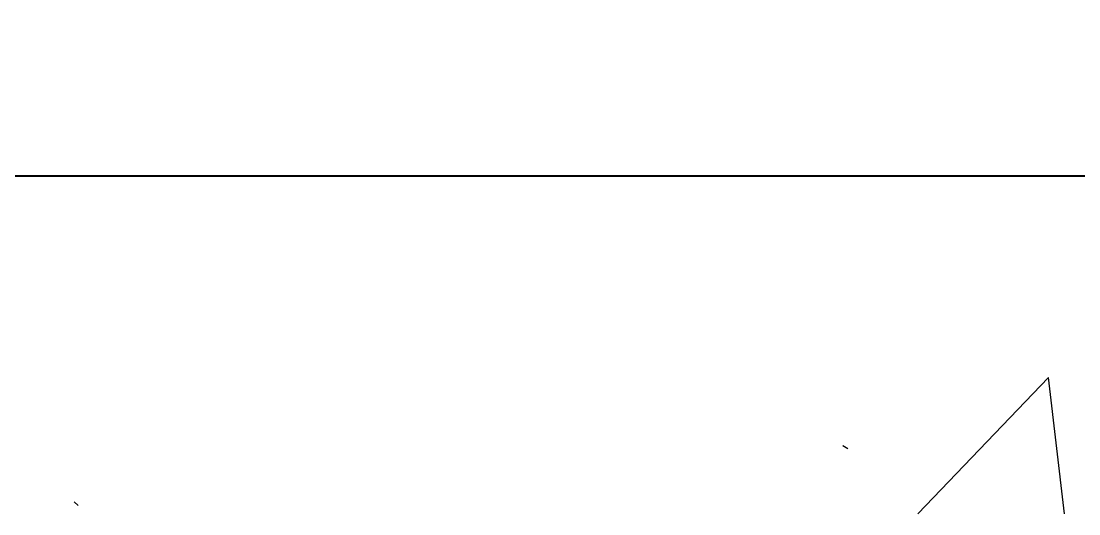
# Model space of a CAD drawing. Header units: millimetres. Extents: x -69706 to 52883, y -6882 to 68885.
# Drawn here: x 43545 to 44173, y 64494 to 64786 of the extents above; entities that cross this region are included whole.
import ezdxf

# ---------------------------------------------------------------- set-up
doc = ezdxf.new("R2010")
doc.units = ezdxf.units.MM
doc.layers.add('XFM7P20PCW$0$A-FLOR-1', color=252, linetype='Continuous', lineweight=9)
pattern_1 = [(45, (38801.7, 63610.8), (-898.03, 898.03), []), (45, (38801.7, 63737.8), (-898.03, 898.03), []), (45, (38801.7, 63864.8), (-898.03, 898.03), []), (50, (38801.7, 63610.8), (910.92, -79.696), [95.25, -1047.75]), (355, (38801.7, 63610.8), (-176.214, 955.284), [76.2, -838.2]), (100.451, (38877.6, 63604.2), (734.71, 875.583), [80.95, -890.45]), (46.184, (38801.7, 63864.8), (1355.395, -210.21), [142.88, -1571.62]), (96.636, (38914.7, 63847.3), (1187.01, 1237.14), [121.42, -1335.68]), (351.184, (38801.7, 63864.8), (1187.03, 1237.13), [114.3, -1257.3]), (21, (38928.7, 63801.3), (758.07, -511.326), [95.25, -1047.75]), (326, (38928.7, 63801.3), (309.01, 920.94), [76.2, -838.2]), (71.451, (38991.9, 63758.7), (1067.085, 409.607), [80.95, -890.45]), (37.5, (38801.73, 63610.8), (15.443, 422.775), [3.353, -824.687, 3.353, -847.547, -841.375]), (37.5, (38801.73, 63610.8), (15.443, 422.775), [-1678.94, 3.353, -838.022]), (7.5, (38801.73, 63610.8), (334.098, 500.903), [3.353, -481.787, 3.353, -805.637, -320.675]), (7.5, (38801.73, 63610.8), (334.098, 500.903), [-1294.13, 3.353, -317.322]), (327.5, (38518.52, 63610.8), (677.955, -28.645), [3.353, -314.147, 3.353, -2301.697]), (327.5, (38518.52, 63610.8), (677.955, -28.645), [-320.853, -987.247, 3.353, -1311.097]), (317.5, (38391.5, 63610.8), (740.647, 127.133), [3.353, -409.397, 3.353, -654.507, -933.45]), (317.5, (38391.5, 63610.8), (740.647, 127.133), [-1070.61, 3.353, -930.097])]

msp = doc.modelspace()

# ---------------------------------------------------------------- hatches: boundary and pattern name
h = msp.add_hatch()
h.set_pattern_fill('FP_2', color=256, style=0, pattern_type=2)
h.set_pattern_definition(pattern_1)
h.paths.add_polyline_path([(46884.745, 64494.236), (52094.912, 64494.236), (52094.912, 64694.236), (34533.844, 64694.236), (34533.844, 64494.236), (46307.376, 64494.236)])
at = {"layer": 'XFM7P20PCW$0$A-FLOR-1'}
h = msp.add_hatch(dxfattribs=at)
h.set_pattern_fill('FP_2', color=256, style=0, pattern_type=2)
h.set_pattern_definition(pattern_1)
h.paths.add_polyline_path([(41567.789, 64494.236), (44067.789, 64494.236), (44067.789, 64694.236), (41567.789, 64694.236)])

# ---------------------------------------------------------------- linework, layer by layer
for p, q in [((52882.91, 64694.236), (33408.267, 64694.236)), ((52882.91, 64694.236), (33408.267, 64694.236)), ((44067.789, 64694.236), (41567.789, 64694.236))]:
    msp.add_line(p, q)
msp.add_lwpolyline([(43495.767, 64694.762), (46450.767, 64694.762), (46450.767, 64794.236), (43495.767, 64794.236)], close=True)

doc.saveas('drawing.dxf')
